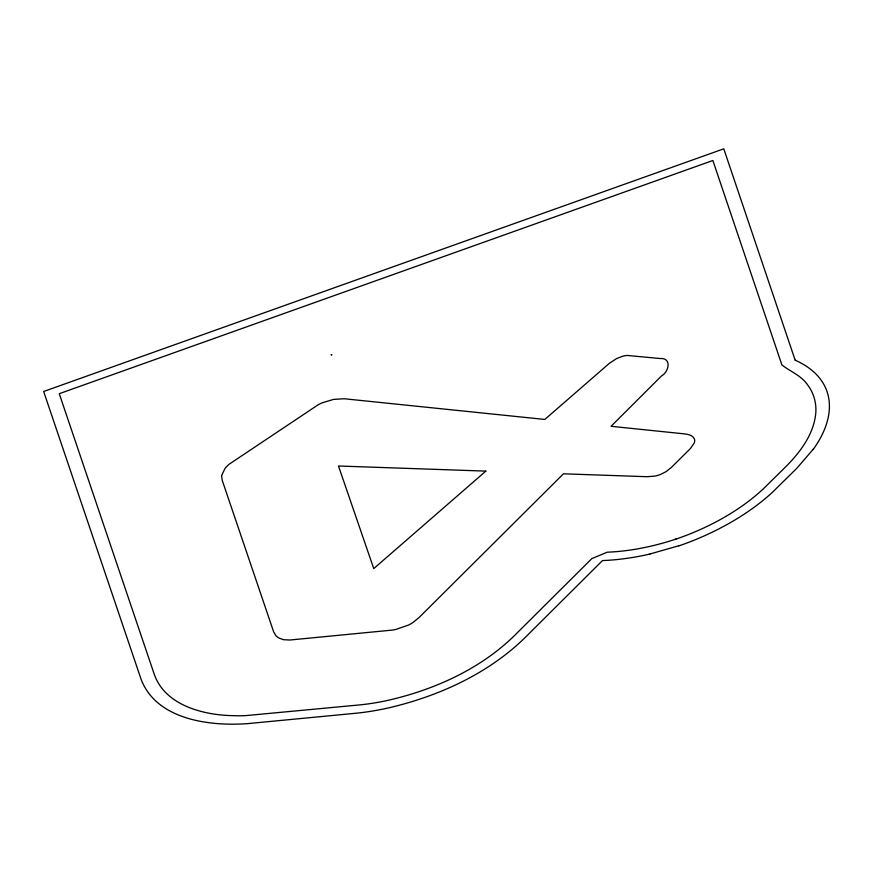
<?xml version="1.0" encoding="UTF-8"?>
<svg xmlns="http://www.w3.org/2000/svg" width="873" height="873" viewBox="0 0 873 873"><rect width="100%" height="100%" fill="white"/><g stroke="black" fill="none" stroke-linecap="round" stroke-linejoin="round"><path stroke-width="1.31" d="M813.112 449.355L796.853 468.266M796.263 468.856L772.332 492.383A161.047 83.906 -20 0 1 679.008 545.843M762.609 489.557L785.002 467.491C799.57 453.011 813.156 435.441 815.655 414.424C816.801 404.188 814.138 393.505 807.863 385.266C801.61 375.685 790.425 371.625 781.913 364.969L712.87 160.501L59.255 393.701L154.325 674.48C164.604 703.66 199.109 713.819 227.002 715.424A149.283 77.773 -20 0 0 229.675 715.565L236.812 715.762A135.73 70.713 -20 0 0 245.553 715.631L359.054 704.969A145.911 76.016 -20 0 0 389.456 700.015C437.177 688.841 483.926 667.256 518.376 631.692L591.807 558.644L607.193 552.205A146.642 76.398 -20 0 0 675.025 539.394M678.965 545.723L650.025 553.984M675.004 539.307L675.986 538.979M795.172 360.233L723.782 148.825L43.65 391.486L141.066 679.216C155.252 716.602 201.39 724.928 236.943 724.132A158.591 82.629 -20 0 0 247.496 723.641L355.431 713.285A159.988 83.361 -20 0 0 388.769 707.85C440.669 695.683 491.488 672.232 529.038 633.645L602.468 560.597A162.334 84.583 -20 0 0 650.014 554.028M795.227 360.2A159.672 83.186 -20 0 1 813.265 449.355M762.566 489.546A146.85 76.508 -20 0 1 676.018 539.088M221.546 475.72L222.255 480.434L273.642 631.856L276.054 635.882A33.338 17.373 -20 0 0 279.273 638.174L283.55 639.702L289.825 640.018L391.65 630.153A19.184 9.996 -20 0 0 395.644 629.498L408.346 625.144A24.946 12.997 -20 0 0 412.874 622.58L419.226 617.375L563.456 473.81L647.155 476.713L654.761 476.112A17.809 9.287 -20 0 0 660.686 474.366L666.055 471.649L671.512 467.328L690.401 448.536L694.308 442.906A18.104 9.428 -20 0 0 694.384 438.912C692.42 434.612 687.018 434.187 682.904 433.717L611.067 426.297L661.559 375.903C668.991 371.843 671.992 357.668 660.13 358.519L627.229 355.453A14.972 7.802 -20 0 0 622.242 356.37L616.676 358.541L609.452 363.255L544.817 419.444L344.126 398.743L333.573 399.408L322.126 402.824A20.668 10.771 -20 0 0 317.128 405.476L229.152 464.218A30.555 15.921 -20 0 0 225.005 468.463L221.546 475.72M485.835 471.114L373.753 568.607L338.484 465.996L485.835 471.114M331.26 354.744L331.969 354.853L331.26 354.754"/></g></svg>
